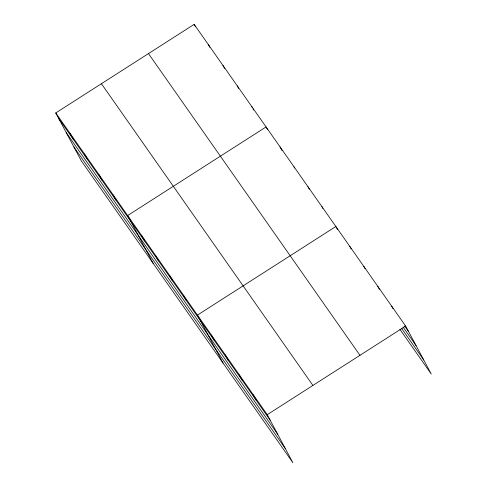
<?xml version="1.0" encoding="UTF-8"?>
<svg xmlns="http://www.w3.org/2000/svg" width="487" height="487" viewBox="0 0 487 487"><rect width="100%" height="100%" fill="white"/><g stroke="black" fill="none" stroke-linecap="round" stroke-linejoin="round"><path stroke-width="0.73" d="M55.743 112.954L267.229 414.681L292.845 462.65L81.353 160.923L55.743 112.954L194.155 24.35L405.647 326.077L431.257 374.046L399.851 329.242M267.229 414.681L405.647 326.077M404.679 326.016L408.605 331.617M402.993 326.954L416.081 345.618M401.538 328.311L423.781 360.045M148.48 53.588L359.966 355.315M101.418 83.715L312.91 385.442M58.702 118.493L270.188 420.22M66.177 132.494L277.663 434.221M73.878 146.922L285.37 448.649M391.688 306.165L393.003 308.624M377.729 286.246L379.373 289.327M363.771 266.334L365.086 268.8M349.812 246.422L351.127 248.881M337.497 229.584L335.853 226.504L197.436 315.107L223.052 363.083M321.895 206.591L322.881 208.442M307.936 186.679L309.251 189.145M293.978 166.767L294.635 167.997M280.019 146.849L281.991 150.544M267.375 129.402L266.06 126.937L127.649 215.54L153.259 263.51M251.682 106.422L252.339 107.651M252.997 108.881L253.654 110.117M237.297 85.901L238.612 88.366M222.918 65.386L224.562 68.466M208.539 44.865L209.854 47.33M194.155 24.35L195.47 26.815M253.27 394.762L256.229 400.308M239.312 374.85L242.27 380.396M225.353 354.938L228.312 360.477M211.395 335.019L214.359 340.565M183.477 295.195L186.442 300.735M169.525 275.283L172.483 280.822M155.566 255.365L158.525 260.91M141.607 235.452L144.566 240.998M113.264 195.019L116.223 200.565M98.885 174.504L101.844 180.044M84.501 153.989L87.465 159.529M70.122 133.468L73.08 139.014"/></g></svg>
